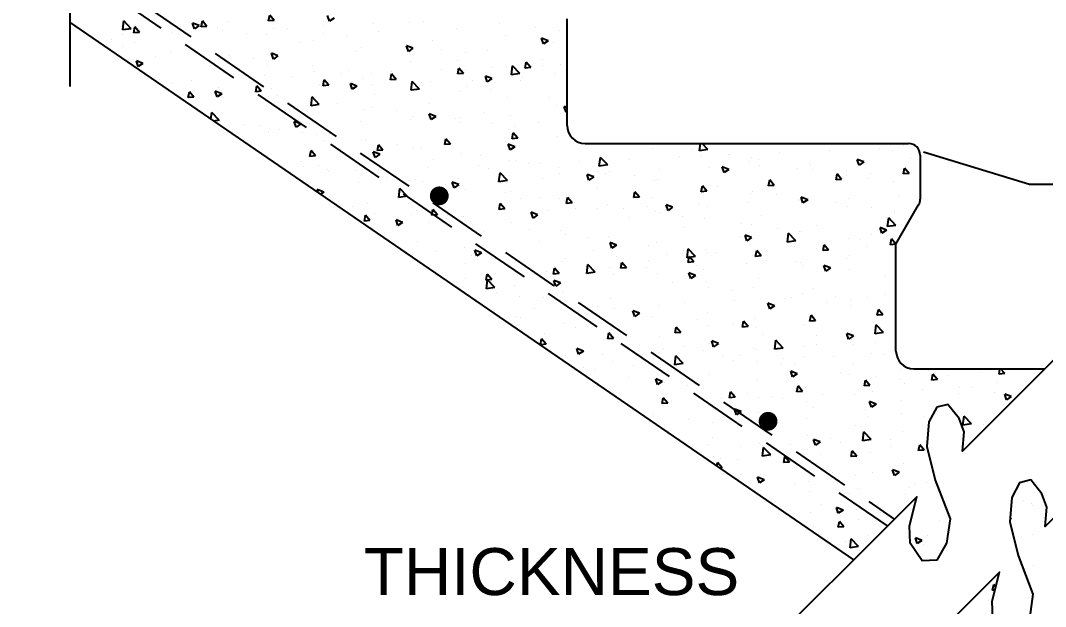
# Model space of a CAD drawing. Header units: millimetres. Extents: x 221 to 543, y -43 to 148.
# Drawn here: x 358.979 to 363.344, y 130.564 to 133.06 of the extents above; entities that cross this region are included whole.
import ezdxf

# ---------------------------------------------------------------- set-up
doc = ezdxf.new("R2010")
doc.units = ezdxf.units.MM
doc.linetypes.add('HIDDEN', pattern=[0.375, 0.25, -0.125])
for name, color, linetype in [('NOTAS', 7, 'Continuous'), ('SOMBRAS', 7, 'Continuous'), ('TRAZO', 7, 'Continuous')]:
    doc.layers.add(name, color=color, linetype=linetype)
doc.styles.add('HELV', font='HELVC-MS.SHX')

# ---------------------------------------------------------------- blocks, each defined once
blk = doc.blocks.new('*X18')
at = {"color": 0}
for p, q in [((-164.31, 195.47), (-164.31, 195.47)), ((-163.53, 195.76), (-163.53, 195.76)), ((-164.45, 195.27), (-164.45, 195.27)), ((-162.2, 193.77), (-162.07, 193.92)), ((-162.2, 193.77), (-162.06, 193.75)), ((-162.17, 194.14), (-162.17, 194.14)), ((-164.44, 192.14), (-164.44, 192.14)), ((-163.3, 191.82), (-163.3, 191.82)), ((-164.56, 188.81), (-164.56, 188.81)), ((-164.23, 186.68), (-164.23, 186.68)), ((-160.56, 186.54), (-160.33, 186.82)), ((-160.21, 186.19), (-160.33, 186.82)), ((-160.47, 186.22), (-160.21, 186.19)), ((-160.18, 185.98), (-160.18, 185.98)), ((-159.55, 186.18), (-159.55, 186.18)), ((-164.68, 185.48), (-164.68, 185.48)), ((-159.74, 185.09), (-159.74, 185.09))]:
    blk.add_line(p, q, dxfattribs=at)
blk = doc.blocks.new('*X19')
at = {"color": 0}
for p, q in [((-99.63, 246.74), (-99.63, 246.74)), ((-98.13, 246.61), (-98.13, 246.61)), ((-90.11, 247.12), (-89.61, 246.79)), ((-89.61, 246.79), (-89.41, 247.39)), ((-88.98, 246.72), (-88.98, 246.72)), ((-83.75, 246.86), (-83.27, 247.43)), ((-83.75, 246.86), (-83.15, 246.81)), ((-83.15, 246.81), (-83.27, 247.43)), ((-78.88, 246.79), (-78.88, 246.79)), ((-76.58, 246.23), (-76.1, 246.81)), ((-75.98, 246.18), (-76.1, 246.81)), ((-75.74, 246.32), (-75.04, 246.59)), ((-75.24, 245.99), (-75.04, 246.59)), ((-72.54, 246.83), (-72.54, 246.83)), ((-68.53, 245.99), (-67.75, 246.81)), ((-67.64, 245.86), (-67.75, 246.81)), ((-114.07, 245.76), (-114.07, 245.76)), ((-111.56, 246.09), (-111.56, 246.09)), ((-107.77, 246.58), (-107.77, 246.58)), ((-103.18, 245.97), (-103.18, 245.97)), ((-94.81, 245.72), (-94.81, 245.72)), ((-94.29, 246.51), (-94.29, 246.51)), ((-88.95, 246.29), (-88.95, 246.29)), ((-85.19, 245.96), (-85.19, 245.96)), ((-83.62, 246.06), (-83.62, 246.06)), ((-80.75, 245.53), (-80.75, 245.53)), ((-78.28, 245.84), (-78.28, 245.84)), ((-77.68, 246.13), (-77.68, 246.13)), ((-76.58, 246.23), (-75.98, 246.18)), ((-75.74, 246.32), (-75.24, 245.99)), ((-74.92, 246.53), (-74.92, 246.53)), ((-72.94, 245.61), (-72.94, 245.61)), ((-69.41, 245.6), (-68.92, 246.18)), ((-69.41, 245.6), (-68.81, 245.55)), ((-68.81, 245.55), (-68.92, 246.18)), ((-68.53, 245.99), (-67.64, 245.86)), ((-113.51, 244.52), (-113.51, 244.52)), ((-112.89, 244.7), (-112.19, 244.97)), ((-112.89, 244.7), (-112.39, 244.36)), ((-112.39, 244.36), (-112.19, 244.97)), ((-108.32, 245.27), (-108.32, 245.27)), ((-100.64, 244.72), (-100.64, 244.72)), ((-91.48, 245.13), (-91.48, 245.13)), ((-88.98, 245.46), (-88.98, 245.46)), ((-87.92, 244.74), (-87.92, 244.74)), ((-86.58, 244.53), (-86.58, 244.53)), ((-82.87, 245.38), (-82.87, 245.38)), ((-68.9, 244.51), (-68.9, 244.51)), ((-67.6, 245.38), (-67.6, 245.38)), ((-66.4, 244.84), (-66.4, 244.84)), ((-106.47, 243.72), (-106.47, 243.72)), ((-104.09, 243.47), (-104.09, 243.47)), ((-101.59, 243.8), (-101.59, 243.8)), ((-98.51, 243.9), (-97.81, 244.17)), ((-98.51, 243.9), (-98.02, 243.56)), ((-98.02, 243.56), (-97.81, 244.17)), ((-97.8, 244.3), (-97.8, 244.3)), ((-93.06, 244.03), (-93.06, 244.03)), ((-92.41, 243.52), (-92.41, 243.52)), ((-84.14, 243.1), (-83.44, 243.37)), ((-83.65, 242.76), (-83.44, 243.37)), ((-75.22, 243.68), (-75.22, 243.68)), ((-72.67, 243.5), (-72.67, 243.5)), ((-67.62, 244.14), (-67.62, 244.14)), ((-112.31, 242.72), (-112.31, 242.72)), ((-111.05, 241.85), (-110.57, 242.42)), ((-110.46, 241.79), (-110.57, 242.42)), ((-110.41, 242.64), (-110.41, 242.64)), ((-103.3, 242.64), (-103.3, 242.64)), ((-98.25, 243.28), (-98.25, 243.28)), ((-98.25, 242.52), (-98.25, 242.52)), ((-84.14, 243.1), (-83.65, 242.76)), ((-81.51, 242.85), (-81.51, 242.85)), ((-79, 243.18), (-79, 243.18)), ((-77.8, 242.8), (-77.8, 242.8)), ((-71.1, 243.03), (-71.1, 243.03)), ((-69.77, 242.3), (-69.07, 242.57)), ((-69.77, 242.3), (-69.27, 241.96)), ((-69.27, 241.96), (-69.07, 242.57)), ((-114.19, 242.14), (-114.19, 242.14)), ((-113.63, 241.19), (-113.63, 241.19)), ((-112.25, 242.08), (-112.25, 242.08)), ((-111.05, 241.85), (-110.46, 241.79)), ((-109.89, 241.22), (-109.11, 242.03)), ((-109.89, 241.22), (-109, 241.08)), ((-109, 241.08), (-109.11, 242.03)), ((-108.44, 241.94), (-108.44, 241.94)), ((-106.92, 241.85), (-106.92, 241.85)), ((-104.08, 241.52), (-104.08, 241.52)), ((-103.88, 241.22), (-103.4, 241.79)), ((-103.88, 241.22), (-103.28, 241.17)), ((-103.28, 241.17), (-103.4, 241.79)), ((-101.58, 241.63), (-101.58, 241.63)), ((-96.71, 240.59), (-96.23, 241.17)), ((-96.24, 241.4), (-96.24, 241.4)), ((-96.11, 240.54), (-96.23, 241.17)), ((-94.11, 241.19), (-94.11, 241.19)), ((-91.61, 241.52), (-91.61, 241.52)), ((-90.9, 241.18), (-90.9, 241.18)), ((-88.05, 241.41), (-88.05, 241.41)), ((-87.82, 242.02), (-87.82, 242.02)), ((-82.99, 242.05), (-82.99, 242.05)), ((-76.93, 242.03), (-76.93, 242.03)), ((-110.15, 240.74), (-110.15, 240.74)), ((-109.91, 240.52), (-109.91, 240.52)), ((-106.92, 240.67), (-106.22, 240.94)), ((-106.92, 240.67), (-106.42, 240.34)), ((-106.42, 240.34), (-106.22, 240.94)), ((-104.81, 240.51), (-104.81, 240.51)), ((-100.43, 240.36), (-100.43, 240.36)), ((-99.47, 240.28), (-99.47, 240.28)), ((-99.22, 239.56), (-98.44, 240.37)), ((-98.33, 239.43), (-98.44, 240.37)), ((-96.71, 240.59), (-96.11, 240.54)), ((-94.13, 240.06), (-94.13, 240.06)), ((-93.18, 240.71), (-93.18, 240.71)), ((-92.55, 239.87), (-91.85, 240.14)), ((-92.05, 239.54), (-91.85, 240.14)), ((-89.54, 239.96), (-89.05, 240.54)), ((-88.94, 239.91), (-89.05, 240.54)), ((-85.56, 240.95), (-85.56, 240.95)), ((-82.76, 241.03), (-82.76, 241.03)), ((-80.23, 240.73), (-80.23, 240.73)), ((-74.89, 240.5), (-74.89, 240.5)), ((-72.79, 240.17), (-72.79, 240.17)), ((-71.53, 240.56), (-71.53, 240.56)), ((-106.72, 239.53), (-106.72, 239.53)), ((-104.22, 239.86), (-104.22, 239.86)), ((-103.43, 239.32), (-103.43, 239.32)), ((-99.22, 239.56), (-98.33, 239.43)), ((-98.37, 239.96), (-98.37, 239.96)), ((-94.43, 239.02), (-94.43, 239.02)), ((-92.55, 239.87), (-92.05, 239.54)), ((-89.54, 239.96), (-88.94, 239.91)), ((-88.79, 239.83), (-88.79, 239.83)), ((-88.59, 240.02), (-88.59, 240.02)), ((-83.46, 239.61), (-83.46, 239.61)), ((-82.36, 239.34), (-81.88, 239.91)), ((-82.36, 239.34), (-81.77, 239.28)), ((-81.77, 239.28), (-81.88, 239.91)), ((-81.64, 239.23), (-81.64, 239.23)), ((-78.17, 239.07), (-77.47, 239.34)), ((-78.17, 239.07), (-77.68, 238.74)), ((-78.12, 239.38), (-78.12, 239.38)), ((-77.92, 239.47), (-77.92, 239.47)), ((-77.85, 239.73), (-77.85, 239.73)), ((-77.68, 238.74), (-77.47, 239.34)), ((-75.19, 238.71), (-74.71, 239.28)), ((-74.59, 238.66), (-74.71, 239.28)), ((-113.75, 237.86), (-113.75, 237.86)), ((-113.04, 238.7), (-113.04, 238.7)), ((-108.56, 238.61), (-108.56, 238.61)), ((-100.26, 238.02), (-100.26, 238.02)), ((-90.45, 238.07), (-90.45, 238.07)), ((-88.54, 237.91), (-87.77, 238.72)), ((-88.54, 237.91), (-87.66, 237.77)), ((-88.17, 238.08), (-88.17, 238.08)), ((-87.66, 237.77), (-87.77, 238.72)), ((-84.14, 238.9), (-84.14, 238.9)), ((-83.12, 238.72), (-83.12, 238.72)), ((-75.19, 238.71), (-74.59, 238.66)), ((-114.93, 237.6), (-114.62, 237.72)), ((-114.93, 237.18), (-114.82, 237.11)), ((-114.82, 237.11), (-114.62, 237.72)), ((-114.24, 237), (-114.24, 237)), ((-108.91, 236.77), (-108.91, 236.77)), ((-106.09, 237.02), (-106.09, 237.02)), ((-100.95, 236.65), (-100.25, 236.92)), ((-100.45, 236.31), (-100.25, 236.92)), ((-96.74, 237.24), (-96.74, 237.24)), ((-94.24, 237.57), (-94.24, 237.57)), ((-93.3, 237.38), (-93.3, 237.38)), ((-77.87, 236.25), (-77.09, 237.06)), ((-77.01, 236.37), (-77.09, 237.06)), ((-111.92, 236.02), (-111.92, 236.02)), ((-106.85, 235.91), (-106.85, 235.91)), ((-103.57, 236.54), (-103.57, 236.54)), ((-103.55, 235.99), (-103.55, 235.99)), ((-103.06, 236.41), (-103.06, 236.41)), ((-100.95, 236.65), (-100.45, 236.31)), ((-98.5, 236.63), (-98.5, 236.63)), ((-98.23, 236.32), (-98.23, 236.32)), ((-92.89, 236.09), (-92.89, 236.09)), ((-87.55, 235.87), (-87.55, 235.87)), ((-86.58, 235.85), (-85.88, 236.11)), ((-86.58, 235.85), (-86.08, 235.51)), ((-86.08, 235.51), (-85.88, 236.11)), ((-80.48, 235.79), (-80.48, 235.79)), ((-78.04, 236.14), (-78.04, 236.14)), ((-77.87, 236.25), (-77.31, 236.16)), ((-109.67, 234.32), (-109.19, 234.9)), ((-109.35, 235.58), (-109.35, 235.58)), ((-109.07, 234.27), (-109.19, 234.9)), ((-108.68, 235.28), (-108.68, 235.28)), ((-88.29, 234.75), (-88.29, 234.75)), ((-86.77, 234.96), (-86.77, 234.96)), ((-84.27, 235.29), (-84.27, 235.29)), ((-83.24, 235.39), (-83.24, 235.39)), ((-83.18, 235.06), (-83.18, 235.06)), ((-82.21, 235.64), (-82.21, 235.64)), ((-150.85, 233.72), (-150.85, 233.72)), ((-150.73, 233.51), (-150.73, 233.51)), ((-144.51, 233.67), (-144.51, 233.67)), ((-129.91, 233.13), (-129.3, 233.77)), ((-129.02, 232.99), (-129.11, 233.77)), ((-113.88, 234.53), (-113.88, 234.53)), ((-109.67, 234.32), (-109.07, 234.27)), ((-109.35, 233.42), (-108.65, 233.69)), ((-108.85, 233.09), (-108.65, 233.69)), ((-102.49, 233.7), (-102.01, 234.27)), ((-102.49, 233.7), (-101.9, 233.65)), ((-101.9, 233.65), (-102.01, 234.27)), ((-96.87, 233.63), (-96.87, 233.63)), ((-95.32, 233.07), (-94.84, 233.64)), ((-94.72, 233.02), (-94.84, 233.64)), ((-93.42, 234.05), (-93.42, 234.05)), ((-93.08, 234.13), (-93.08, 234.13)), ((-89.01, 234.06), (-89.01, 234.06)), ((-149.56, 233.03), (-149.56, 233.03)), ((-148.22, 233.24), (-148.22, 233.24)), ((-142.88, 233.01), (-142.88, 233.01)), ((-137.54, 232.79), (-137.54, 232.79)), ((-132.21, 232.56), (-132.21, 232.56)), ((-132.06, 232.59), (-132.06, 232.59)), ((-129.91, 233.13), (-129.02, 232.99)), ((-129.42, 233.02), (-129.42, 233.02)), ((-129.25, 232.44), (-129.25, 232.44)), ((-128.27, 233.09), (-128.27, 233.09)), ((-124.06, 233.19), (-124.06, 233.19)), ((-109.35, 233.42), (-108.85, 233.09)), ((-105.69, 232.47), (-105.69, 232.47)), ((-103.67, 232.66), (-103.67, 232.66)), ((-99.38, 233.3), (-99.38, 233.3)), ((-98.62, 233.3), (-98.62, 233.3)), ((-95.32, 233.07), (-94.72, 233.02)), ((-94.98, 232.62), (-94.28, 232.89)), ((-94.98, 232.62), (-94.48, 232.28)), ((-94.84, 233.06), (-94.84, 233.06)), ((-94.48, 232.28), (-94.28, 232.89)), ((-88.15, 232.44), (-87.67, 233.02)), ((-88.15, 232.44), (-87.55, 232.39)), ((-87.55, 232.39), (-87.67, 233.02)), ((-151.45, 232.12), (-151.45, 232.12)), ((-146.49, 231.8), (-145.79, 232.07)), ((-146.49, 231.8), (-146, 231.46)), ((-146.11, 231.9), (-146.11, 231.9)), ((-146, 231.46), (-145.79, 232.07)), ((-140.88, 231.43), (-140.88, 231.43)), ((-140.77, 231.67), (-140.77, 231.67)), ((-135.44, 231.44), (-135.44, 231.44)), ((-135.25, 232.02), (-135.25, 232.02)), ((-134.56, 232.26), (-134.56, 232.26)), ((-134.31, 231.8), (-134.31, 231.8)), ((-126.87, 232.34), (-126.87, 232.34)), ((-121.53, 232.11), (-121.53, 232.11)), ((-119.24, 231.48), (-118.46, 232.29)), ((-119.24, 231.48), (-118.35, 231.34)), ((-118.35, 231.34), (-118.46, 232.29)), ((-116.19, 231.89), (-116.19, 231.89)), ((-111.98, 231.64), (-111.98, 231.64)), ((-110.85, 231.66), (-110.85, 231.66)), ((-109.48, 231.97), (-109.48, 231.97)), ((-108.8, 231.95), (-108.8, 231.95)), ((-105.52, 231.43), (-105.52, 231.43)), ((-100.67, 232.06), (-100.67, 232.06)), ((-88.41, 231.42), (-88.41, 231.42)), ((-86.9, 231.34), (-86.9, 231.34)), ((-86.61, 231.86), (-86.61, 231.86)), ((-83.36, 232.06), (-83.36, 232.06)), ((-151.32, 230.57), (-150.83, 231.14)), ((-151.32, 230.57), (-150.72, 230.52)), ((-150.72, 230.52), (-150.83, 231.14)), ((-147.17, 230.6), (-147.17, 230.6)), ((-144.67, 230.93), (-144.67, 230.93)), ((-144.63, 230.34), (-144.63, 230.34)), ((-144.14, 229.94), (-143.66, 230.52)), ((-143.55, 229.89), (-143.66, 230.52)), ((-141.08, 231.01), (-141.08, 231.01)), ((-139.44, 231.09), (-139.44, 231.09)), ((-132.12, 231), (-131.42, 231.27)), ((-132.12, 231), (-131.63, 230.66)), ((-131.63, 230.66), (-131.42, 231.27)), ((-130.1, 231.22), (-130.1, 231.22)), ((-124.76, 230.99), (-124.76, 230.99)), ((-122.08, 230.31), (-122.08, 230.31)), ((-119.42, 230.77), (-119.42, 230.77)), ((-119.05, 230.56), (-119.05, 230.56)), ((-118.3, 230.81), (-118.3, 230.81)), ((-117.75, 230.2), (-117.05, 230.46)), ((-117.25, 229.86), (-117.05, 230.46)), ((-114.08, 230.54), (-114.08, 230.54)), ((-114, 231.2), (-114, 231.2)), ((-108.74, 230.32), (-108.74, 230.32)), ((-108.56, 229.82), (-107.79, 230.63)), ((-107.67, 229.68), (-107.79, 230.63)), ((-106.5, 231.05), (-106.5, 231.05)), ((-100.18, 231.21), (-100.18, 231.21)), ((-94.84, 230.98), (-94.84, 230.98)), ((-93.55, 230.72), (-93.55, 230.72)), ((-92.44, 230.86), (-92.44, 230.86)), ((-89.5, 230.76), (-89.5, 230.76)), ((-89.4, 231.01), (-89.4, 231.01)), ((-149.68, 229.7), (-149.68, 229.7)), ((-146.91, 230.01), (-146.91, 230.01)), ((-144.14, 229.94), (-143.55, 229.89)), ((-136.97, 229.31), (-136.49, 229.89)), ((-136.97, 229.31), (-136.37, 229.26)), ((-136.37, 229.26), (-136.49, 229.89)), ((-130.9, 229.15), (-130.9, 229.15)), ((-129.8, 228.69), (-129.32, 229.26)), ((-129.2, 228.63), (-129.32, 229.26)), ((-124.59, 229.98), (-124.59, 229.98)), ((-124.18, 229.86), (-124.18, 229.86)), ((-117.75, 230.2), (-117.25, 229.86)), ((-112.33, 230.05), (-112.33, 230.05)), ((-108.56, 229.82), (-107.67, 229.68)), ((-103.79, 229.33), (-103.79, 229.33)), ((-103.41, 230.09), (-103.41, 230.09)), ((-103.38, 229.4), (-102.68, 229.66)), ((-103.38, 229.4), (-102.88, 229.06)), ((-102.88, 229.06), (-102.68, 229.66)), ((-102.01, 229.36), (-102.01, 229.36)), ((-99.5, 229.68), (-99.5, 229.68)), ((-98.74, 229.97), (-98.74, 229.97)), ((-98.27, 229.86), (-98.27, 229.86)), ((-98.07, 229.87), (-98.07, 229.87)), ((-95.72, 230.18), (-95.72, 230.18)), ((-92.73, 229.64), (-92.73, 229.64)), ((-87.39, 229.41), (-87.39, 229.41)), ((-150.21, 228.16), (-150.21, 228.16)), ((-140.53, 227.77), (-139.83, 228.04)), ((-140.03, 227.44), (-139.83, 228.04)), ((-137.19, 228.32), (-137.19, 228.32)), ((-134.69, 228.65), (-134.69, 228.65)), ((-134.43, 228.47), (-134.43, 228.47)), ((-129.8, 228.69), (-129.2, 228.63)), ((-129.38, 229.11), (-129.38, 229.11)), ((-124, 228.05), (-124, 228.05)), ((-122.62, 228.06), (-122.14, 228.63)), ((-122.62, 228.06), (-122.03, 228.01)), ((-122.03, 228.01), (-122.14, 228.63)), ((-118.17, 229.05), (-118.17, 229.05)), ((-108.92, 228.62), (-108.92, 228.62)), ((-108.32, 228.52), (-108.32, 228.52)), ((-104.11, 228.86), (-104.11, 228.86)), ((-97.89, 228.17), (-97.11, 228.98)), ((-97.89, 228.17), (-97, 228.03)), ((-97, 228.03), (-97.11, 228.98)), ((-89.01, 228.59), (-88.31, 228.86)), ((-89.01, 228.59), (-88.67, 228.37)), ((-88.42, 228.55), (-88.31, 228.86)), ((-147.3, 226.99), (-147.3, 226.99)), ((-144.87, 227.93), (-144.87, 227.93)), ((-144.76, 227.02), (-144.76, 227.02)), ((-143.51, 227.49), (-143.51, 227.49)), ((-140.53, 227.77), (-140.03, 227.44)), ((-139.56, 227.77), (-139.56, 227.77)), ((-139.53, 227.71), (-139.53, 227.71)), ((-134.2, 227.48), (-134.2, 227.48)), ((-129.83, 227.05), (-129.83, 227.05)), ((-128.86, 227.25), (-128.86, 227.25)), ((-126.15, 226.97), (-125.45, 227.24)), ((-126.15, 226.97), (-125.66, 226.64)), ((-125.66, 226.64), (-125.45, 227.24)), ((-123.52, 227.03), (-123.52, 227.03)), ((-119.17, 227.23), (-119.17, 227.23)), ((-115.45, 227.43), (-114.97, 228.01)), ((-115.45, 227.43), (-114.85, 227.38)), ((-114.85, 227.38), (-114.97, 228.01)), ((-114.61, 227.7), (-114.61, 227.7)), ((-114.12, 227.87), (-114.12, 227.87)), ((-112.11, 228.03), (-112.11, 228.03)), ((-109.94, 227.86), (-109.94, 227.86)), ((-108.28, 226.8), (-107.8, 227.38)), ((-107.68, 226.75), (-107.8, 227.38)), ((-93.67, 227.39), (-93.67, 227.39)), ((-92.03, 227.07), (-92.03, 227.07)), ((-149.93, 225.05), (-149.15, 225.86)), ((-149.81, 226.38), (-149.81, 226.38)), ((-149.8, 226.66), (-149.8, 226.66)), ((-149.04, 224.91), (-149.15, 225.86)), ((-135.66, 226.05), (-135.66, 226.05)), ((-127.22, 226.04), (-127.22, 226.04)), ((-124.72, 226.37), (-124.72, 226.37)), ((-124.3, 226.53), (-124.3, 226.53)), ((-120.93, 226.86), (-120.93, 226.86)), ((-118.18, 226.8), (-118.18, 226.8)), ((-115.77, 226.86), (-115.77, 226.86)), ((-112.84, 226.58), (-112.84, 226.58)), ((-111.78, 226.17), (-111.08, 226.44)), ((-111.78, 226.17), (-111.29, 225.83)), ((-111.29, 225.83), (-111.08, 226.44)), ((-108.28, 226.8), (-107.68, 226.75)), ((-107.5, 226.35), (-107.5, 226.35)), ((-103.91, 226), (-103.91, 226)), ((-102.17, 226.13), (-102.17, 226.13)), ((-101.11, 226.18), (-100.63, 226.75)), ((-101.11, 226.18), (-100.51, 226.12)), ((-100.51, 226.12), (-100.63, 226.75)), ((-98.86, 226.64), (-98.86, 226.64)), ((-98.35, 226.24), (-98.35, 226.24)), ((-96.83, 225.9), (-96.83, 225.9)), ((-94.46, 226.36), (-94.46, 226.36)), ((-93.93, 225.55), (-93.45, 226.12)), ((-93.34, 225.5), (-93.45, 226.12)), ((-149.93, 225.05), (-149.04, 224.91)), ((-148.93, 224.55), (-148.23, 224.81)), ((-148.43, 224.21), (-148.23, 224.81)), ((-141.49, 225.05), (-141.49, 225.05)), ((-134.55, 225.14), (-134.55, 225.14)), ((-133.53, 225.2), (-133.53, 225.2)), ((-129.5, 225.78), (-129.5, 225.78)), ((-127.43, 224.85), (-127.43, 224.85)), ((-121.6, 225.86), (-121.6, 225.86)), ((-109.05, 225.3), (-109.05, 225.3)), ((-104.64, 225.41), (-104.64, 225.41)), ((-102.13, 225.74), (-102.13, 225.74)), ((-100.29, 225.36), (-100.29, 225.36)), ((-97.41, 225.37), (-96.71, 225.64)), ((-97.41, 225.37), (-96.91, 225.03)), ((-96.91, 225.03), (-96.71, 225.64)), ((-93.93, 225.55), (-93.34, 225.5)), ((-148.93, 224.55), (-148.43, 224.21)), ((-147.33, 224.05), (-147.33, 224.05)), ((-144.88, 223.69), (-144.88, 223.69)), ((-139.83, 224.38), (-139.83, 224.38)), ((-139.68, 224.44), (-139.68, 224.44)), ((-139.26, 223.39), (-138.48, 224.2)), ((-138.37, 223.25), (-138.48, 224.2)), ((-137.32, 224.71), (-137.32, 224.71)), ((-134.56, 223.75), (-133.86, 224.01)), ((-134.56, 223.75), (-134.06, 223.41)), ((-134.06, 223.41), (-133.86, 224.01)), ((-133.27, 223.85), (-133.27, 223.85)), ((-119.29, 223.91), (-119.29, 223.91)), ((-117.24, 223.75), (-117.24, 223.75)), ((-114.74, 224.08), (-114.74, 224.08)), ((-114.24, 224.55), (-114.24, 224.55)), ((-110.95, 224.58), (-110.95, 224.58)), ((-106.12, 224.36), (-106.12, 224.36)), ((-149.93, 223.05), (-149.45, 223.62)), ((-149.93, 223.05), (-149.33, 222.99)), ((-149.93, 223.05), (-149.93, 223.05)), ((-149.33, 222.99), (-149.45, 223.62)), ((-146.82, 222.82), (-146.82, 222.82)), ((-146.14, 223.54), (-146.14, 223.54)), ((-142.76, 222.42), (-142.27, 222.99)), ((-142.16, 222.37), (-142.27, 222.99)), ((-141.48, 222.6), (-141.48, 222.6)), ((-139.26, 223.39), (-138.37, 223.25)), ((-139.1, 222.85), (-139.1, 222.85)), ((-124.43, 223.2), (-124.43, 223.2)), ((-123.56, 222.92), (-123.56, 222.92)), ((-120.19, 222.94), (-119.49, 223.21)), ((-120.19, 222.94), (-119.69, 222.61)), ((-119.69, 222.61), (-119.49, 223.21)), ((-111.95, 223.36), (-111.95, 223.36)), ((-104.03, 222.67), (-104.03, 222.67)), ((-98.98, 223.31), (-98.98, 223.31)), ((-144.93, 221.85), (-144.93, 221.85)), ((-142.76, 222.42), (-142.16, 222.37)), ((-136.14, 222.37), (-136.14, 222.37)), ((-135.58, 221.79), (-135.1, 222.37)), ((-135.58, 221.79), (-134.98, 221.74)), ((-134.98, 221.74), (-135.1, 222.37)), ((-134.67, 221.81), (-134.67, 221.81)), ((-130.8, 222.14), (-130.8, 222.14)), ((-129.85, 222.09), (-129.85, 222.09)), ((-129.62, 222.45), (-129.62, 222.45)), ((-128.58, 221.74), (-127.8, 222.55)), ((-128.58, 221.74), (-127.69, 221.6)), ((-128.41, 221.16), (-127.93, 221.74)), ((-127.81, 221.11), (-127.93, 221.74)), ((-127.69, 221.6), (-127.8, 222.55)), ((-127.35, 222.42), (-127.35, 222.42)), ((-125.47, 221.92), (-125.47, 221.92)), ((-120.13, 221.69), (-120.13, 221.69)), ((-117.78, 222.36), (-117.78, 222.36)), ((-109.17, 221.97), (-109.17, 221.97)), ((-105.81, 222.14), (-105.11, 222.41)), ((-105.81, 222.14), (-105.32, 221.81)), ((-105.32, 221.81), (-105.11, 222.41)), ((-104.76, 221.8), (-104.76, 221.8)), ((-100.98, 222.3), (-100.98, 222.3)), ((-144.71, 221.48), (-144.71, 221.48)), ((-142.96, 220.52), (-142.26, 220.79)), ((-142.96, 220.52), (-142.46, 220.18)), ((-142.46, 220.18), (-142.26, 220.79)), ((-142.46, 220.43), (-142.46, 220.43)), ((-139.95, 220.76), (-139.95, 220.76)), ((-139.8, 221.11), (-139.8, 221.11)), ((-139.37, 221.25), (-139.37, 221.25)), ((-136.17, 221.26), (-136.17, 221.26)), ((-134.03, 221.03), (-134.03, 221.03)), ((-128.7, 220.8), (-128.7, 220.8)), ((-128.41, 221.16), (-127.81, 221.11)), ((-123.62, 221.36), (-123.62, 221.36)), ((-123.36, 220.58), (-123.36, 220.58)), ((-121.24, 220.54), (-120.76, 221.11)), ((-121.24, 220.54), (-120.64, 220.48)), ((-120.64, 220.48), (-120.76, 221.11)), ((-119.41, 220.58), (-119.41, 220.58)), ((-117.91, 220.08), (-117.13, 220.89)), ((-117.02, 219.94), (-117.13, 220.89)), ((-114.79, 221.47), (-114.79, 221.47)), ((-114.36, 221.22), (-114.36, 221.22)), ((-114.06, 219.91), (-113.58, 220.48)), ((-113.58, 220.64), (-113.58, 220.64)), ((-113.47, 219.86), (-113.58, 220.48)), ((-109.45, 221.24), (-109.45, 221.24)), ((-107.27, 221.47), (-107.27, 221.47)), ((-104.11, 221.02), (-104.11, 221.02)), ((-148.77, 219.6), (-148.77, 219.6)), ((-145, 220.36), (-145, 220.36)), ((-135.28, 219.35), (-135.28, 219.35)), ((-129.45, 220.35), (-129.45, 220.35)), ((-128.59, 219.72), (-127.89, 219.99)), ((-128.59, 219.72), (-128.09, 219.38)), ((-128.09, 219.38), (-127.89, 219.99)), ((-124.55, 219.87), (-124.55, 219.87)), ((-119.87, 219.81), (-119.87, 219.81)), ((-118.02, 220.35), (-118.02, 220.35)), ((-117.91, 220.08), (-117.02, 219.94)), ((-117.37, 220.14), (-117.37, 220.14)), ((-114.06, 219.91), (-113.47, 219.86)), ((-112.68, 220.12), (-112.68, 220.12)), ((-107.34, 219.9), (-107.34, 219.9)), ((-106.89, 219.28), (-106.41, 219.86)), ((-106.29, 219.23), (-106.41, 219.86)), ((-104.15, 219.34), (-104.15, 219.34)), ((-102.01, 219.67), (-102.01, 219.67)), ((-141.11, 218.35), (-141.11, 218.35)), ((-134.79, 218.48), (-134.79, 218.48)), ((-129.98, 218.48), (-129.98, 218.48)), ((-129.74, 219.12), (-129.74, 219.12)), ((-126.19, 218.98), (-126.19, 218.98)), ((-114.22, 218.92), (-113.52, 219.19)), ((-114.22, 218.92), (-113.72, 218.58)), ((-113.72, 218.58), (-113.52, 219.19)), ((-109.29, 218.64), (-109.29, 218.64)), ((-107.24, 218.43), (-106.46, 219.24)), ((-107.24, 218.43), (-106.35, 218.29)), ((-106.89, 219.28), (-106.29, 219.23)), ((-106.53, 218.39), (-106.53, 218.39)), ((-106.35, 218.29), (-106.46, 219.24)), ((-103.61, 218.35), (-103.61, 218.35)), ((-148.81, 217.74), (-148.81, 217.74)), ((-146.94, 217.35), (-146.94, 217.35)), ((-143.47, 217.51), (-143.47, 217.51)), ((-139.93, 217.78), (-139.93, 217.78)), ((-138.8, 217.32), (-138.8, 217.32)), ((-138.13, 217.29), (-138.13, 217.29)), ((-132.48, 218.15), (-132.48, 218.15)), ((-119.53, 217.25), (-119.53, 217.25)), ((-114.48, 217.89), (-114.48, 217.89)), ((-112.36, 217.39), (-112.36, 217.39)), ((-109.9, 217.52), (-109.9, 217.52)), ((-107.4, 217.85), (-107.4, 217.85)), ((-148.54, 215.52), (-148.06, 216.1)), ((-147.94, 215.47), (-148.06, 216.1)), ((-145.12, 217.03), (-145.12, 217.03)), ((-145.09, 216.49), (-145.09, 216.49)), ((-142.58, 216.82), (-142.58, 216.82)), ((-136.99, 216.49), (-136.29, 216.76)), ((-136.99, 216.49), (-136.49, 216.16)), ((-136.49, 216.16), (-136.29, 216.76)), ((-132.79, 217.06), (-132.79, 217.06)), ((-127.46, 216.84), (-127.46, 216.84)), ((-124.67, 216.54), (-124.67, 216.54)), ((-122.12, 216.61), (-122.12, 216.61)), ((-120, 216.19), (-120, 216.19)), ((-118.2, 216.39), (-118.2, 216.39)), ((-116.78, 216.38), (-116.78, 216.38)), ((-116.21, 216.69), (-116.21, 216.69)), ((-111.44, 216.16), (-111.44, 216.16)), ((-148.54, 215.52), (-147.94, 215.47)), ((-141.37, 214.9), (-140.89, 215.47)), ((-140.77, 214.84), (-140.89, 215.47)), ((-134.91, 215.15), (-134.91, 215.15)), ((-129.86, 215.79), (-129.86, 215.79)), ((-128.82, 215.03), (-128.82, 215.03)), ((-124.03, 215.39), (-124.03, 215.39)), ((-122.62, 215.69), (-121.92, 215.96)), ((-122.62, 215.69), (-122.12, 215.36)), ((-122.5, 215.86), (-122.5, 215.86)), ((-122.12, 215.36), (-121.92, 215.96)), ((-109.97, 215.19), (-109.97, 215.19)), ((-109.41, 215.31), (-109.41, 215.31)), ((-148.6, 213.65), (-147.82, 214.46)), ((-147.71, 213.51), (-147.82, 214.46)), ((-141.37, 214.9), (-140.77, 214.84)), ((-140.05, 214.45), (-140.05, 214.45)), ((-135.11, 214.2), (-135.11, 214.2)), ((-134.2, 214.27), (-133.71, 214.84)), ((-134.2, 214.27), (-133.6, 214.22)), ((-133.6, 214.22), (-133.71, 214.84)), ((-132.61, 214.53), (-132.61, 214.53)), ((-129.86, 214.39), (-129.86, 214.39)), ((-127.02, 213.64), (-126.54, 214.22)), ((-126.42, 213.59), (-126.54, 214.22)), ((-119.66, 213.92), (-119.66, 213.92)), ((-115.8, 214.19), (-115.8, 214.19)), ((-114.6, 214.56), (-114.6, 214.56)), ((-110.03, 213.91), (-110.03, 213.91)), ((-148.6, 213.65), (-147.71, 213.51)), ((-145.39, 213.27), (-144.69, 213.54)), ((-145.39, 213.27), (-144.89, 212.93)), ((-145.24, 213.7), (-145.24, 213.7)), ((-145.21, 212.87), (-145.21, 212.87)), ((-144.89, 212.93), (-144.69, 213.54)), ((-141.43, 213.37), (-141.43, 213.37)), ((-137.93, 211.99), (-137.15, 212.81)), ((-137.04, 211.86), (-137.15, 212.81)), ((-135.69, 213.39), (-135.69, 213.39)), ((-127.02, 213.64), (-126.42, 213.59)), ((-124.79, 213.21), (-124.79, 213.21)), ((-121.63, 213.19), (-121.63, 213.19)), ((-119.85, 213.01), (-119.37, 213.59)), ((-119.85, 213.01), (-119.25, 212.96)), ((-119.25, 212.96), (-119.37, 213.59)), ((-112.68, 212.39), (-112.2, 212.96)), ((-112.53, 213.58), (-112.53, 213.58)), ((-112.08, 212.33), (-112.2, 212.96)), ((-147.72, 212.54), (-147.72, 212.54)), ((-145.42, 212.4), (-145.42, 212.4)), ((-141.52, 212.39), (-141.52, 212.39)), ((-140.08, 212.18), (-140.08, 212.18)), ((-137.93, 211.99), (-137.04, 211.86)), ((-135.03, 211.82), (-135.03, 211.82)), ((-134.74, 211.95), (-134.74, 211.95)), ((-131.02, 212.47), (-130.32, 212.74)), ((-131.02, 212.47), (-130.52, 212.13)), ((-130.52, 212.13), (-130.32, 212.74)), ((-129.98, 212.46), (-129.98, 212.46)), ((-129.4, 211.73), (-129.4, 211.73)), ((-127.46, 212.19), (-127.46, 212.19)), ((-125.14, 211.92), (-125.14, 211.92)), ((-122.63, 212.25), (-122.63, 212.25)), ((-118.84, 212.75), (-118.84, 212.75)), ((-116.65, 211.67), (-115.95, 211.94)), ((-116.15, 211.33), (-115.95, 211.94)), ((-112.68, 212.39), (-112.08, 212.33)), ((-148.65, 211.28), (-148.65, 211.28)), ((-147.36, 211.38), (-147.36, 211.38)), ((-143.31, 211.06), (-143.31, 211.06)), ((-140.17, 211.12), (-140.17, 211.12)), ((-137.97, 210.83), (-137.97, 210.83)), ((-135.24, 210.59), (-135.24, 210.59)), ((-133.3, 211.19), (-133.3, 211.19)), ((-132.63, 210.61), (-132.63, 210.61)), ((-131.45, 211.09), (-131.45, 211.09)), ((-127.26, 210.34), (-126.48, 211.15)), ((-126.37, 210.2), (-126.48, 211.15)), ((-124.07, 211.5), (-124.07, 211.5)), ((-119.78, 210.59), (-119.78, 210.59)), ((-118.73, 211.27), (-118.73, 211.27)), ((-116.65, 211.67), (-116.15, 211.33)), ((-114.73, 211.23), (-114.73, 211.23)), ((-161.5, 209.26), (-161.07, 209.77)), ((-160.9, 209.21), (-161, 209.77)), ((-153.39, 209.77), (-153.3, 209.71)), ((-153.3, 209.71), (-153.28, 209.77)), ((-150.41, 209.73), (-150.41, 209.73)), ((-145.36, 210.37), (-145.36, 210.37)), ((-139.42, 209.24), (-138.72, 209.51)), ((-139.13, 210.19), (-139.13, 210.19)), ((-138.93, 208.91), (-138.72, 209.51)), ((-137.74, 210.26), (-137.74, 210.26)), ((-127.3, 210.38), (-127.3, 210.38)), ((-127.26, 210.34), (-126.37, 210.2)), ((-124.91, 209.89), (-124.91, 209.89)), ((-121.96, 210.16), (-121.96, 210.16)), ((-117.81, 209.69), (-117.81, 209.69)), ((-116.62, 209.93), (-116.62, 209.93)), ((-161.5, 209.26), (-160.9, 209.21)), ((-159.02, 209.38), (-159.02, 209.38)), ((-155.55, 209.03), (-155.55, 209.03)), ((-154.33, 208.63), (-153.84, 209.2)), ((-154.33, 208.63), (-153.73, 208.58)), ((-153.73, 208.58), (-153.84, 209.2)), ((-150.35, 208.6), (-150.35, 208.6)), ((-147.84, 208.93), (-147.84, 208.93)), ((-147.15, 208), (-146.67, 208.58)), ((-146.56, 207.95), (-146.67, 208.58)), ((-144.96, 209.19), (-144.96, 209.19)), ((-144.06, 209.43), (-144.06, 209.43)), ((-139.42, 209.24), (-138.93, 208.91)), ((-135.16, 208.5), (-135.16, 208.5)), ((-130.11, 209.14), (-130.11, 209.14)), ((-125.05, 208.44), (-124.35, 208.71)), ((-125.05, 208.44), (-124.55, 208.11)), ((-124.55, 208.11), (-124.35, 208.71)), ((-123.64, 208.69), (-123.64, 208.69)), ((-121.48, 208.8), (-121.48, 208.8)), ((-163.42, 208), (-163.42, 208)), ((-160.74, 208.28), (-160.74, 208.28)), ((-158.08, 207.77), (-158.08, 207.77)), ((-156.66, 207.77), (-156.66, 207.77)), ((-152.75, 207.54), (-152.75, 207.54)), ((-150.79, 208.19), (-150.79, 208.19)), ((-147.41, 207.32), (-147.41, 207.32)), ((-147.15, 208), (-146.56, 207.95)), ((-140.29, 207.79), (-140.29, 207.79)), ((-139.98, 207.37), (-139.5, 207.95)), ((-139.98, 207.37), (-139.38, 207.32)), ((-139.38, 207.32), (-139.5, 207.95)), ((-132.81, 206.75), (-132.33, 207.32)), ((-132.21, 206.7), (-132.33, 207.32)), ((-129.48, 207.69), (-129.48, 207.69)), ((-127.77, 207.97), (-127.77, 207.97)), ((-125.26, 208.3), (-125.26, 208.3)), ((-162.2, 206.82), (-161.5, 207.09)), ((-162.2, 206.82), (-161.7, 206.48)), ((-161.7, 206.48), (-161.5, 207.09)), ((-160.45, 207.27), (-160.45, 207.27)), ((-156.62, 207.19), (-156.62, 207.19)), ((-150.54, 206.4), (-150.54, 206.4)), ((-147.83, 206.02), (-147.12, 206.29)), ((-147.33, 205.68), (-147.12, 206.29)), ((-145.48, 207.04), (-145.48, 207.04)), ((-142.07, 207.09), (-142.07, 207.09)), ((-140.37, 206.32), (-140.37, 206.32)), ((-137.87, 206.64), (-137.87, 206.64)), ((-136.73, 206.87), (-136.73, 206.87)), ((-135.31, 206.69), (-135.31, 206.69)), ((-134.08, 207.14), (-134.08, 207.14)), ((-132.81, 206.75), (-132.21, 206.7)), ((-131.39, 206.64), (-131.39, 206.64)), ((-126.05, 206.42), (-126.05, 206.42)), ((-125.64, 206.12), (-125.15, 206.69)), ((-125.04, 206.07), (-125.15, 206.69)), ((-125.03, 206.56), (-125.03, 206.56)), ((-119.9, 207.26), (-119.9, 207.26)), ((-147.83, 206.02), (-147.33, 205.68)), ((-146.69, 205.48), (-146.69, 205.48)), ((-141.14, 205.69), (-141.14, 205.69)), ((-135.28, 205.17), (-135.28, 205.17)), ((-133.45, 205.22), (-132.75, 205.48)), ((-133.45, 205.22), (-132.96, 204.88)), ((-132.96, 204.88), (-132.75, 205.48)), ((-130.23, 205.81), (-130.23, 205.81)), ((-125.64, 206.12), (-125.04, 206.07)), ((-160.86, 204.95), (-160.86, 204.95)), ((-157.95, 203.91), (-157.17, 204.72)), ((-157.06, 203.77), (-157.17, 204.72)), ((-152.98, 204.66), (-152.98, 204.66)), ((-150.48, 204.99), (-150.48, 204.99)), ((-146.97, 204.69), (-146.97, 204.69)), ((-140.41, 204.46), (-140.41, 204.46)), ((-127.89, 204.36), (-127.89, 204.36)), ((-124.11, 204.86), (-124.11, 204.86)), ((-159.29, 203.82), (-159.29, 203.82)), ((-157.95, 203.91), (-157.06, 203.77)), ((-152.8, 203.69), (-152.8, 203.69)), ((-150.66, 203.07), (-150.66, 203.07)), ((-147.28, 202.25), (-146.5, 203.07)), ((-146.39, 202.12), (-146.5, 203.07)), ((-145.61, 203.71), (-145.61, 203.71)), ((-136.71, 203.2), (-136.71, 203.2)), ((-130.4, 204.03), (-130.4, 204.03)), ((-158.64, 202.69), (-158.64, 202.69)), ((-149.36, 202.21), (-149.36, 202.21)), ((-147.28, 202.25), (-146.39, 202.12)), ((-144.02, 201.98), (-144.02, 201.98)), ((-143, 202.37), (-143, 202.37)), ((-141.86, 201.99), (-141.16, 202.26)), ((-141.86, 201.99), (-141.36, 201.66)), ((-141.36, 201.66), (-141.16, 202.26)), ((-140.5, 202.7), (-140.5, 202.7)), ((-130.35, 202.48), (-130.35, 202.48)), ((-153.11, 201.04), (-153.11, 201.04)), ((-152.94, 201.11), (-152.46, 201.68)), ((-152.94, 201.11), (-152.34, 201.06)), ((-152.58, 201.09), (-152.58, 201.09)), ((-152.34, 201.06), (-152.46, 201.68)), ((-149.32, 201.54), (-149.32, 201.54)), ((-147.25, 200.87), (-147.25, 200.87)), ((-145.77, 200.48), (-145.28, 201.05)), ((-145.17, 200.43), (-145.28, 201.05)), ((-140.53, 201.13), (-140.53, 201.13)), ((-138.68, 201.76), (-138.68, 201.76)), ((-136.6, 200.6), (-135.83, 201.41)), ((-135.71, 200.46), (-135.83, 201.41)), ((-135.4, 201.84), (-135.4, 201.84)), ((-133.34, 201.53), (-133.34, 201.53)), ((-129.89, 201.72), (-129.89, 201.72)), ((-150.78, 199.74), (-150.78, 199.74)), ((-145.77, 200.48), (-145.17, 200.43)), ((-145.73, 200.38), (-145.73, 200.38)), ((-141.91, 200.64), (-141.91, 200.64)), ((-141.55, 199.72), (-141.55, 199.72)), ((-138.59, 199.85), (-138.11, 200.43)), ((-138.59, 199.85), (-138, 199.8)), ((-138, 199.8), (-138.11, 200.43)), ((-136.6, 200.6), (-135.71, 200.46)), ((-136.57, 200.41), (-136.57, 200.41)), ((-135.72, 200.72), (-135.72, 200.72)), ((-133.03, 200.09), (-133.03, 200.09)), ((-131.42, 199.23), (-130.94, 199.8)), ((-131.23, 200.19), (-131.23, 200.19)), ((-130.87, 199.43), (-130.94, 199.8)), ((-130.52, 200.42), (-130.52, 200.42)), ((-150.26, 198.77), (-149.56, 199.03)), ((-150.26, 198.77), (-149.76, 198.43)), ((-149.76, 198.43), (-149.56, 199.03)), ((-147.38, 198.72), (-147.38, 198.72)), ((-143.13, 198.76), (-143.13, 198.76)), ((-139.34, 199.26), (-139.34, 199.26)), ((-131.42, 199.23), (-131.2, 199.21)), ((-153.22, 197.72), (-153.22, 197.72)), ((-151.95, 197.6), (-151.95, 197.6)), ((-145.63, 198.43), (-145.63, 198.43)), ((-140.66, 197.8), (-140.66, 197.8)), ((-139.16, 197.53), (-139.16, 197.53)), ((-135.89, 197.96), (-135.19, 198.23)), ((-135.89, 197.96), (-135.39, 197.63)), ((-135.52, 198.51), (-135.52, 198.51)), ((-135.39, 197.63), (-135.19, 198.23)), ((-133.33, 198.53), (-133.33, 198.53)), ((-151.34, 197.13), (-151.34, 197.13)), ((-150.9, 196.41), (-150.9, 196.41)), ((-146.01, 196.9), (-146.01, 196.9)), ((-145.85, 197.05), (-145.85, 197.05)), ((-144.99, 196.53), (-144.99, 196.53)), ((-140.67, 196.67), (-140.67, 196.67)), ((-135.33, 196.45), (-135.33, 196.45)), ((-150.82, 195.52), (-150.82, 195.52)), ((-141.97, 195.31), (-141.97, 195.31)), ((-148.26, 194.48), (-148.26, 194.48)), ((-145.76, 194.81), (-145.76, 194.81)), ((-144.29, 194.74), (-143.59, 195.01)), ((-144.29, 194.74), (-143.79, 194.4)), ((-143.79, 194.4), (-143.59, 195.01)), ((-140.78, 194.48), (-140.78, 194.48)), ((-154.58, 193.65), (-154.58, 193.65)), ((-151.55, 193.59), (-151.5, 193.64)), ((-151.55, 193.59), (-151.49, 193.58)), ((-145.97, 193.73), (-145.97, 193.73)), ((-144.38, 192.96), (-143.9, 193.53)), ((-143.78, 192.91), (-143.9, 193.53)), ((-144.38, 192.96), (-143.78, 192.91)), ((-141.17, 193.03), (-141.17, 193.03)), ((-153.29, 192.02), (-153.29, 192.02)), ((-152.83, 191.02), (-152.83, 191.02)), ((-152.69, 191.51), (-151.99, 191.78)), ((-152.69, 191.51), (-152.19, 191.18)), ((-152.19, 191.18), (-151.99, 191.78)), ((-147, 192.03), (-147, 192.03)), ((-145.95, 190.86), (-145.17, 191.67)), ((-145.06, 190.72), (-145.17, 191.67)), ((-144.6, 191.37), (-144.6, 191.37)), ((-142.62, 191.56), (-142.62, 191.56)), ((-146.09, 190.4), (-146.09, 190.4)), ((-145.95, 190.86), (-145.06, 190.72)), ((-145.85, 190.45), (-145.85, 190.45))]:
    blk.add_line(p, q, dxfattribs=at)

msp = doc.modelspace()

# ---------------------------------------------------------------- linework, layer by layer
at = {"layer": 'NOTAS'}
msp.add_lwpolyline([(364.8928, 132.361), (363.2748, 132.361), (362.824, 132.499)], dxfattribs=at)
at = {"layer": 'TRAZO'}
for p, q in [((362.5273, 130.7631), (359.1888, 133.0524)), ((361.307, 132.612), (361.307, 133.0671)), ((361.383, 132.536), (362.7602, 132.536)), ((362.8102, 132.486), (362.8102, 132.2994)), ((362.707, 132.1071), (362.8035, 132.2744)), ((362.707, 131.652), (362.707, 132.1071)), ((362.783, 131.576), (363.3401, 131.576)), ((362.783, 131.576), (363.3401, 131.576))]:
    msp.add_line(p, q, dxfattribs=at)
for points in [[(359.1888, 134.8108), (359.1888, 133.9149), (359.1354, 133.9781), (359.0805, 134.0035), (359.0045, 134.0119), (358.9792, 133.9697), (359.0003, 133.9022), (359.0678, 133.822), (359.1945, 133.7461), (359.355, 133.6744), (359.4183, 133.59), (359.4394, 133.5098), (359.3972, 133.4634), (359.3085, 133.4803), (359.2536, 133.5309), (359.1888, 133.6406), (359.1888, 132.7782)], [(363.825, 132.0608), (362.9897, 131.2256), (362.9967, 131.3081), (362.9758, 131.3648), (362.9281, 131.4245), (362.8803, 131.4126), (362.8475, 131.3499), (362.8386, 131.2455), (362.8744, 131.1022), (362.9372, 130.938), (362.9223, 130.8336), (362.8805, 130.7619), (362.8179, 130.759), (362.7671, 130.8336), (362.7641, 130.9082), (362.7958, 131.0317), (362.0624, 130.2983)], [(364.1776, 131.7392), (363.3423, 130.904), (363.3493, 130.9865), (363.3284, 131.0432), (363.2807, 131.1029), (363.2329, 131.091), (363.2001, 131.0283), (363.1912, 130.9239), (363.2271, 130.7806), (363.2898, 130.6164), (363.2749, 130.512), (363.2331, 130.4404), (363.1705, 130.4374), (363.1197, 130.512), (363.1167, 130.5867), (363.1484, 130.7101), (362.415, 129.9767)]]:
    msp.add_lwpolyline(points, dxfattribs=at)
at = {"layer": 'TRAZO', "linetype": 'HIDDEN'}
for points in [[(359.1888, 133.3434), (362.6999, 130.9358)], [(362.6711, 130.907), (359.1888, 133.2949)]]:
    msp.add_lwpolyline(points, dxfattribs=at)
at = {"layer": 'TRAZO', "const_width": 0.04}
for points in [[(360.7823, 132.3129, -1), (360.7423, 132.3129, -1)], [(362.1823, 131.3529, -1), (362.1423, 131.3529, -1)]]:
    msp.add_lwpolyline(points, format="xyb", close=True, dxfattribs=at)
at = {"layer": 'TRAZO'}
for centre, radius, start, end in [((361.383, 132.612), 0.076, 180, 270), ((362.7602, 132.486), 0.05, 0, 90), ((362.7602, 132.2994), 0.05, 330, 0), ((362.783, 131.652), 0.076, 180, 270)]:
    msp.add_arc(centre, radius, start, end, dxfattribs=at)

# ---------------------------------------------------------------- block references
at = {"layer": 'SOMBRAS', "xscale": -0.03999999999996362, "yscale": 0.04000000000002046, "zscale": 0.04000000000000001}
for name in ['*X19', '*X18']:
    msp.add_blockref(name, (356.7098, 123.1853), dxfattribs=at)

# ---------------------------------------------------------------- texts
at = {"layer": 'NOTAS', "style": 'HELV'}
msp.add_text('THICKNESS', height=0.2, dxfattribs=at).set_placement((360.4407, 130.6125))

doc.saveas('drawing.dxf')
